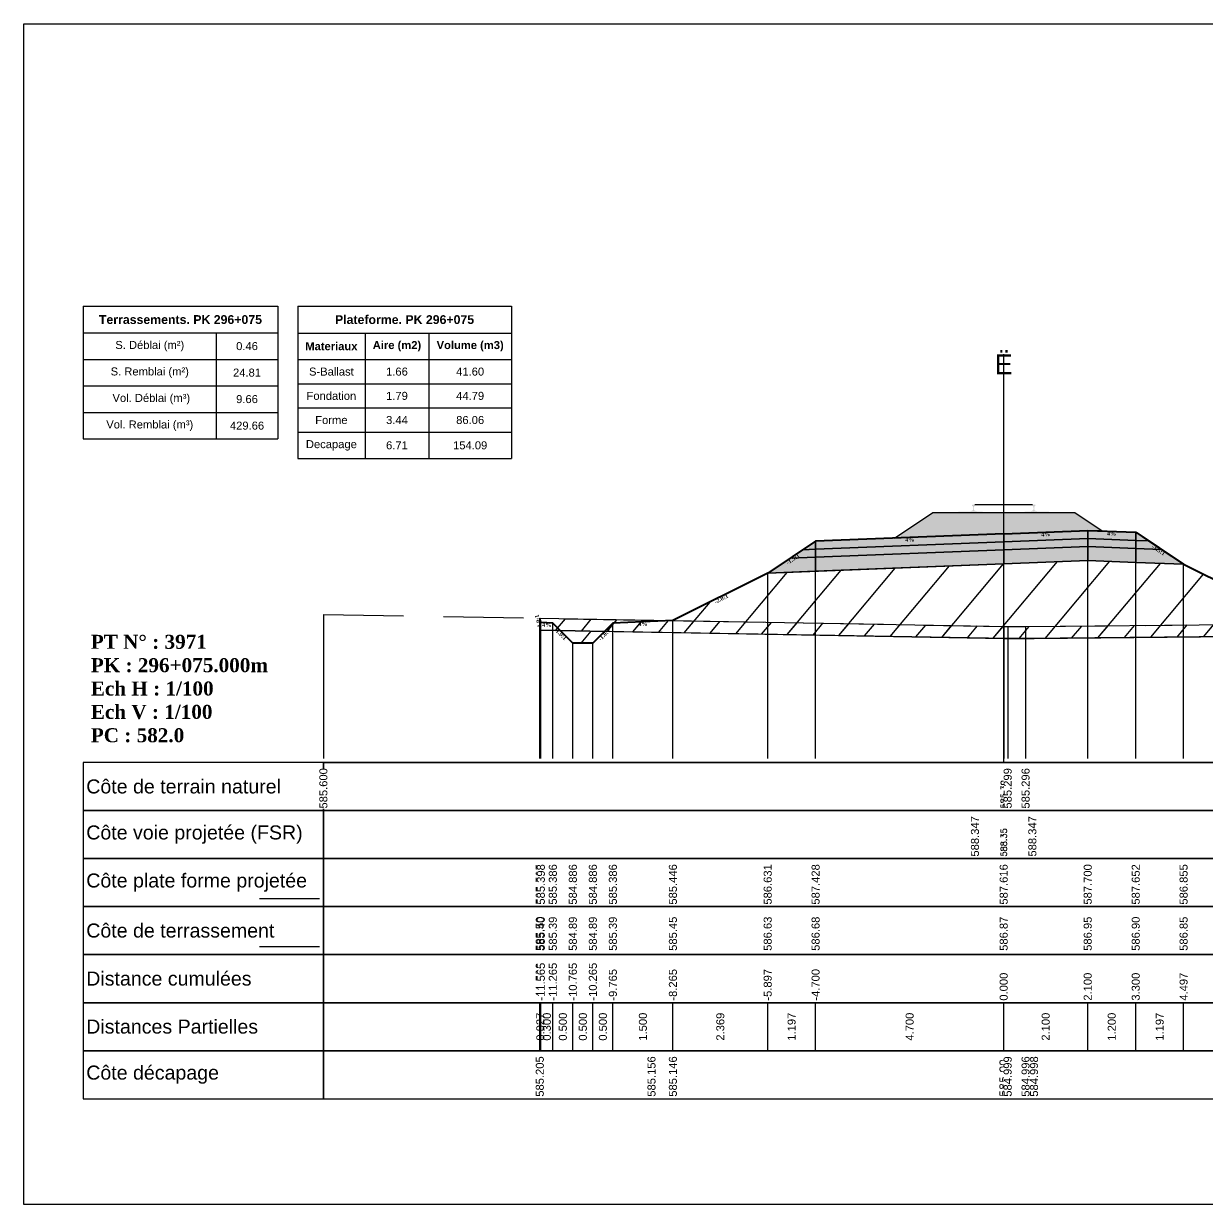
# Model space of a CAD drawing. Header units: millimetres. Extents: x 2762 to 3076, y 916 to 3305.
# Drawn here: x 2950.21 to 2979.79, y 1765.65 to 1795.15 of the extents above; entities that cross this region are included whole.
import ezdxf

# ---------------------------------------------------------------- set-up
doc = ezdxf.new("R2010")
doc.units = ezdxf.units.MM
doc.header["$LTSCALE"] = 2
doc.linetypes.add('CACHE', pattern=[9.525, 6.35, -3.175])
doc.linetypes.add('DASHED', pattern=[0.75, 0.5, -0.25])
for name, color, linetype in [('C-ANNO-TABL', 1, 'Continuous'), ('C-ANNO-TABL-TEXT', 150, 'Continuous'), ('C-ANNO-TABL-TITL', 150, 'Continuous'), ('C-ANNO-TABL-TTBL', 5, 'Continuous'), ('C-ROAD-CORR', 5, 'Continuous'), ('C-ROAD-SCTN', 7, 'Continuous')]:
    doc.layers.add(name, color=color, linetype=linetype)
doc.styles.add('ARIAL', font='arial.ttf')
doc.styles.add('C3D_Etiquette', font='romans.shx')
doc.styles.add('C3D_Profil_Travers', font='romans.shx')
doc.styles.get("Standard").update_dxf_attribs({"font": 'arial.ttf'})

msp = doc.modelspace()

# ---------------------------------------------------------------- hatches: boundary and pattern name
at = {"linetype": 'Continuous', "lineweight": -3}
msp.add_hatch(color=254, dxfattribs=at).paths.add_polyline_path([(2973.487, 1782.748), (2973.487, 1782.933), (2973.602, 1782.954), (2973.95, 1782.954), (2973.95, 1782.959), (2973.876, 1782.959), (2973.876, 1782.969), (2973.877, 1782.97), (2973.879, 1782.971), (2973.88, 1782.971), (2973.9, 1782.973), (2973.903, 1782.973), (2973.906, 1782.975), (2973.934, 1782.985), (2973.937, 1782.986), (2973.938, 1782.987), (2973.939, 1782.989), (2973.94, 1782.993), (2973.941, 1783), (2973.942, 1783.009), (2973.943, 1783.02), (2973.943, 1783.043), (2973.942, 1783.059), (2973.942, 1783.066), (2973.941, 1783.072), (2973.94, 1783.076), (2973.94, 1783.078), (2973.939, 1783.082), (2973.938, 1783.083), (2973.937, 1783.085), (2973.936, 1783.086), (2973.935, 1783.087), (2973.919, 1783.092), (2973.917, 1783.094), (2973.916, 1783.095), (2973.915, 1783.096), (2973.915, 1783.099), (2973.915, 1783.117), (2973.916, 1783.121), (2973.917, 1783.124), (2973.919, 1783.126), (2973.921, 1783.127), (2973.924, 1783.129), (2973.925, 1783.129), (2973.929, 1783.13), (2973.933, 1783.131), (2973.936, 1783.131), (2973.94, 1783.131), (2973.945, 1783.131), (2973.948, 1783.131), (2973.951, 1783.131), (2973.955, 1783.131), (2973.958, 1783.131), (2973.962, 1783.131), (2973.967, 1783.131), (2973.97, 1783.131), (2973.974, 1783.13), (2973.978, 1783.129), (2973.979, 1783.129), (2973.981, 1783.127), (2973.984, 1783.126), (2973.986, 1783.124), (2973.987, 1783.121), (2973.987, 1783.117), (2973.987, 1783.099), (2973.987, 1783.096), (2973.987, 1783.095), (2973.986, 1783.094), (2973.984, 1783.092), (2973.968, 1783.087), (2973.967, 1783.086), (2973.965, 1783.085), (2973.964, 1783.083), (2973.964, 1783.082), (2973.963, 1783.078), (2973.962, 1783.076), (2973.962, 1783.072), (2973.961, 1783.066), (2973.96, 1783.059), (2973.96, 1783.043), (2973.96, 1783.02), (2973.961, 1783.009), (2973.962, 1783), (2973.963, 1782.993), (2973.964, 1782.989), (2973.965, 1782.987), (2973.966, 1782.986), (2973.968, 1782.985), (2973.997, 1782.975), (2974, 1782.973), (2974.003, 1782.973), (2974.023, 1782.971), (2974.024, 1782.971), (2974.025, 1782.97), (2974.026, 1782.969), (2974.026, 1782.959), (2973.952, 1782.959), (2973.952, 1782.954), (2974.156, 1782.954), (2974.288, 1782.923), (2975.122, 1782.923), (2975.253, 1782.954), (2975.457, 1782.954), (2975.457, 1782.959), (2975.383, 1782.959), (2975.383, 1782.969), (2975.384, 1782.97), (2975.386, 1782.971), (2975.387, 1782.971), (2975.407, 1782.973), (2975.41, 1782.973), (2975.413, 1782.975), (2975.441, 1782.985), (2975.444, 1782.986), (2975.445, 1782.987), (2975.446, 1782.989), (2975.447, 1782.993), (2975.448, 1783), (2975.449, 1783.009), (2975.45, 1783.02), (2975.45, 1783.043), (2975.449, 1783.059), (2975.449, 1783.066), (2975.448, 1783.072), (2975.447, 1783.076), (2975.447, 1783.078), (2975.446, 1783.082), (2975.445, 1783.083), (2975.444, 1783.085), (2975.443, 1783.086), (2975.442, 1783.087), (2975.426, 1783.092), (2975.424, 1783.094), (2975.423, 1783.095), (2975.422, 1783.096), (2975.422, 1783.099), (2975.422, 1783.117), (2975.423, 1783.121), (2975.424, 1783.124), (2975.426, 1783.126), (2975.428, 1783.127), (2975.431, 1783.129), (2975.432, 1783.129), (2975.436, 1783.13), (2975.44, 1783.131), (2975.443, 1783.131), (2975.447, 1783.131), (2975.452, 1783.131), (2975.455, 1783.131), (2975.458, 1783.131), (2975.462, 1783.131), (2975.465, 1783.131), (2975.469, 1783.131), (2975.474, 1783.131), (2975.477, 1783.131), (2975.481, 1783.13), (2975.485, 1783.129), (2975.486, 1783.129), (2975.488, 1783.127), (2975.491, 1783.126), (2975.493, 1783.124), (2975.494, 1783.121), (2975.494, 1783.117), (2975.494, 1783.099), (2975.494, 1783.096), (2975.494, 1783.095), (2975.493, 1783.094), (2975.491, 1783.092), (2975.475, 1783.087), (2975.474, 1783.086), (2975.472, 1783.085), (2975.471, 1783.083), (2975.471, 1783.082), (2975.47, 1783.078), (2975.469, 1783.076), (2975.469, 1783.072), (2975.468, 1783.066), (2975.467, 1783.059), (2975.467, 1783.043), (2975.467, 1783.02), (2975.468, 1783.009), (2975.469, 1783), (2975.47, 1782.993), (2975.471, 1782.989), (2975.472, 1782.987), (2975.473, 1782.986), (2975.475, 1782.985), (2975.504, 1782.975), (2975.507, 1782.973), (2975.51, 1782.973), (2975.53, 1782.971), (2975.531, 1782.971), (2975.532, 1782.97), (2975.533, 1782.969), (2975.533, 1782.959), (2975.459, 1782.959), (2975.459, 1782.954), (2975.807, 1782.954), (2975.922, 1782.933), (2975.922, 1782.748)])
h = msp.add_hatch(dxfattribs=at)
h.set_pattern_fill('GRAVEL', color=252, scale=0.009, style=0)
h.set_pattern_definition([(228.0128, (2972.136781, 1782.519564), (-1.8288, -2.0574), [0.030755, -3.0447435]), (184.96974, (2972.116207, 1782.496704), (2.743199999, 0.228600013), [0.0527764, -5.2248644]), (132.51045, (2972.063629, 1782.492132), (2.286, -2.5146), [0.0372133, -3.684125]), (267.2737, (2971.974475, 1782.434982), (0.2286, 4.572), [0.0480604, -4.7579794]), (292.83365, (2971.972189, 1782.386976), (-1.143, 2.7432), [0.047127, -4.6655827]), (357.2737, (2971.990477, 1782.343542), (-4.572, 0.2286), [0.0480604, -4.7579794]), (37.69424, (2972.038483, 1782.341256), (-2.9718, -2.286), [0.0635574, -6.2921804]), (72.25533, (2972.088775, 1782.380118), (1.6002, 5.0292), [0.0600048, -5.940473]), (121.42957, (2972.107063, 1782.437268), (-1.8288, 2.9718), [0.048223, -4.774099]), (175.23636, (2972.081917, 1782.478416), (2.5146, -0.2286), [0.055054, -2.697654]), (222.39744, (2972.027053, 1782.482988), (-2.7432, -2.5146), [0.071197, -7.0485095]), (138.81407, (2972.20079, 1782.432696), (-1.6002, 1.3716), [0.0243004, -2.405751]), (171.46923, (2972.182501, 1782.448698), (2.9718, -0.4572), [0.0462314, -4.5769175]), (225, (2972.13678, 1782.45556), (-3e-17, -0.2286), [0.032329, -0.29096]), (203.1986, (2972.12078, 1782.482988), (1.143, 0.4572), [0.01741, -1.723556]), (291.8014, (2972.104777, 1782.47613), (-0.2286, 0.6858), [0.024621, -1.206428]), (30.9638, (2972.11392, 1782.45327), (0.6858, 0.4572), [0.039989, -1.292967]), (161.565, (2972.14821, 1782.473844), (0.4572, -0.2286), [0.028916, -0.693981]), (16.38954, (2971.972189, 1782.47613), (2.286, 0.6858), [0.040508, -4.0102944]), (70.34618, (2972.011051, 1782.48756), (-0.9144, -2.5146), [0.033984, -3.3643994]), (293.1986, (2972.14821, 1782.519564), (-0.4572, 1.143), [0.034819, -1.7061465]), (343.61046, (2972.161927, 1782.48756), (-2.286, 0.6858), [0.040508, -4.0102944]), (339.44395, (2971.97219, 1782.334398), (-1.143, 0.4572), [0.039063, -1.914096]), (294.77514, (2972.008765, 1782.320682), (-1.143, 2.5146), [0.0327305, -3.2403234]), (66.8014, (2972.150497, 1782.290964), (0.4572, 1.143), [0.034819, -1.7061465]), (17.35402, (2972.164213, 1782.322968), (-2.9718, -0.9144), [0.0383204, -3.793714]), (69.44395, (2972.038483, 1782.290964), (-0.4572, -1.143), [0.0195316, -1.933628]), (101.3099, (2972.13678, 1782.290964), (-0.2286, 0.9144), [0.011656, -1.1539795]), (165.9638, (2972.134495, 1782.302394), (0.6858, -0.2286), [0.047127, -0.895415]), (186.009, (2972.088775, 1782.313824), (2.286, 0.2286), [0.043674, -4.323723]), (303.69, (2972.11392, 1782.432696), (-0.2286, 0.4572), [0.032969, -0.79126]), (353.15723, (2972.132209, 1782.405264), (3.8862, -0.4572), [0.05756, -5.698441]), (60.9454, (2972.18936, 1782.398406), (-0.9144, -1.6002), [0.023536, -2.330045]), (90, (2972.2008, 1782.41898), (-0.2286, 0.2286), [0.013716, -0.214884]), (120.25644, (2972.084203, 1782.320682), (0.9144, -1.6002), [0.031758, -3.1440547]), (48.0128, (2972.068201, 1782.348114), (1.8288, 2.0574), [0.06151, -3.0139886]), (0, (2972.10935, 1782.39383), (0.2286, 0.2286), [0.059436, -0.169164]), (325.30485, (2972.168785, 1782.393834), (2.286, -1.6002), [0.036145, -3.5783385]), (254.0546, (2972.198503, 1782.37326), (-0.2286, -0.9144), [0.033285, -1.6309485]), (207.64598, (2972.189359, 1782.341256), (-4.3434, -2.286), [0.054193, -5.365122]), (175.42608, (2972.141353, 1782.31611), (-2.9718, 0.2286), [0.0573327, -5.675926])])
h.paths.add_polyline_path([(2971.972, 1782.291), (2972.93, 1782.929), (2976.48, 1782.929), (2977.169, 1782.47), (2976.805, 1782.484)])
h = msp.add_hatch(color=11, dxfattribs=at)
h.paths.add_polyline_path([(2978.005, 1782.236), (2978.005, 1782.436), (2978.324, 1782.223)])
h.paths.add_polyline_path([(2976.805, 1782.284), (2976.805, 1782.484), (2978.005, 1782.436), (2978.005, 1782.236)])
h.paths.add_polyline_path([(2974.705, 1782.2), (2974.705, 1782.4), (2976.805, 1782.484), (2976.805, 1782.284)])
h.paths.add_polyline_path([(2970.005, 1782.012), (2970.005, 1782.212), (2974.705, 1782.4), (2974.705, 1782.2)])
h.paths.add_polyline_path([(2969.685, 1781.999), (2970.005, 1782.212), (2970.005, 1782.012)])
h = msp.add_hatch(color=83, dxfattribs=at)
h.paths.add_polyline_path([(2978.005, 1781.686), (2978.005, 1782.036), (2978.643, 1782.011), (2979.201, 1781.638)])
h.paths.add_polyline_path([(2976.805, 1781.734), (2976.805, 1782.084), (2978.005, 1782.036), (2978.005, 1781.686)])
h.paths.add_polyline_path([(2974.705, 1781.65), (2974.705, 1782), (2976.805, 1782.084), (2976.805, 1781.734)])
h.paths.add_polyline_path([(2970.005, 1781.462), (2970.005, 1781.812), (2974.705, 1782), (2974.705, 1781.65)])
h.paths.add_polyline_path([(2968.808, 1781.414), (2969.366, 1781.787), (2970.005, 1781.812), (2970.005, 1781.462)])
h = msp.add_hatch(color=30, dxfattribs=at)
h.paths.add_polyline_path([(2978.005, 1782.036), (2978.005, 1782.236), (2978.324, 1782.223), (2978.643, 1782.011)])
h.paths.add_polyline_path([(2976.805, 1782.084), (2976.805, 1782.284), (2978.005, 1782.236), (2978.005, 1782.036)])
h.paths.add_polyline_path([(2974.705, 1782), (2974.705, 1782.2), (2976.805, 1782.284), (2976.805, 1782.084)])
h.paths.add_polyline_path([(2970.005, 1781.812), (2970.005, 1782.012), (2974.705, 1782.2), (2974.705, 1782)])
h.paths.add_polyline_path([(2969.366, 1781.787), (2969.685, 1781.999), (2970.005, 1782.012), (2970.005, 1781.812)])
h = msp.add_hatch(dxfattribs=at)
h.set_pattern_fill('_U', color=3, angle=50, style=0, pattern_type=0)
h.set_pattern_definition([(50, (2984.9625, 1779.8816), (-0.766044, 0.642788), [])])
h.paths.add_polyline_path([(2984.962, 1779.882), (2985.173, 1780.092), (2985.473, 1780.104), (2985.494, 1780.187), (2985.494, 1779.887)])
h.paths.add_polyline_path([(2964.729, 1779.96), (2964.939, 1780.17), (2966.439, 1780.23), (2968.808, 1781.414), (2976.805, 1781.734), (2979.201, 1781.638), (2982.173, 1780.152), (2983.673, 1780.092), (2983.895, 1779.87), (2975.252, 1779.78), (2974.805, 1779.783)])
h.paths.add_polyline_path([(2963.113, 1779.989), (2963.113, 1780.289), (2963.139, 1780.182), (2963.439, 1780.17), (2963.63, 1779.98)])
h = msp.add_hatch(dxfattribs=at)
h.set_pattern_fill('_U', color=150, scale=0.5, angle=50, style=0, pattern_type=0)
h.set_pattern_definition([(50, (2984.9625, 1779.88164), (-0.383022, 0.321394), [])])
h.paths.add_polyline_path([(2984.962, 1779.882), (2985.173, 1780.092), (2985.473, 1780.104), (2985.494, 1780.187), (2985.494, 1779.887)])
h.paths.add_polyline_path([(2982.173, 1780.152), (2985.494, 1780.187), (2985.473, 1780.104), (2985.173, 1780.092), (2984.962, 1779.882), (2983.895, 1779.87), (2983.673, 1780.092)])
h.paths.add_polyline_path([(2964.729, 1779.96), (2964.939, 1780.17), (2966.439, 1780.23), (2974.805, 1780.083), (2975.252, 1780.08), (2982.173, 1780.152), (2983.673, 1780.092), (2983.895, 1779.87), (2975.252, 1779.78), (2974.805, 1779.783)])
h.paths.add_polyline_path([(2963.113, 1780.289), (2966.439, 1780.23), (2964.939, 1780.17), (2964.729, 1779.96), (2963.63, 1779.98), (2963.439, 1780.17), (2963.139, 1780.182)])
h.paths.add_polyline_path([(2963.113, 1779.989), (2963.113, 1780.289), (2963.139, 1780.182), (2963.439, 1780.17), (2963.63, 1779.98)])
h = msp.add_hatch(dxfattribs=at)
h.set_pattern_fill('_U', color=1, angle=50, style=0, pattern_type=0)
h.set_pattern_definition([(50, (2983.8953, 1779.8705), (-0.766044, 0.64279), [])])
h.paths.add_polyline_path([(2983.895, 1779.87), (2984.962, 1779.882), (2984.673, 1779.592), (2984.173, 1779.592)])
h.paths.add_polyline_path([(2963.63, 1779.98), (2964.729, 1779.96), (2964.439, 1779.67), (2963.939, 1779.67)])

# ---------------------------------------------------------------- linework, layer by layer
at = {"color": 7, "linetype": 'Continuous', "lineweight": -3}
for p, q in [((2974.705, 1776.684), (2974.705, 1786.884)), ((2957.704, 1776.684), (2991.706, 1776.684)), ((2963.113, 1769.484), (2963.113, 1770.684)), ((2963.139, 1769.484), (2963.139, 1770.684)), ((2963.139, 1769.484), (2963.139, 1770.684)), ((2963.439, 1769.484), (2963.439, 1770.684)), ((2963.439, 1769.484), (2963.439, 1770.684)), ((2963.939, 1769.484), (2963.939, 1770.684)), ((2963.939, 1769.484), (2963.939, 1770.684)), ((2964.439, 1769.484), (2964.439, 1770.684)), ((2964.439, 1769.484), (2964.439, 1770.684)), ((2964.939, 1769.484), (2964.939, 1770.684)), ((2964.939, 1769.484), (2964.939, 1770.684)), ((2966.439, 1769.484), (2966.439, 1770.684)), ((2966.439, 1769.484), (2966.439, 1770.684)), ((2968.808, 1769.484), (2968.808, 1770.684)), ((2968.808, 1769.484), (2968.808, 1770.684)), ((2970.005, 1769.484), (2970.005, 1770.684)), ((2970.005, 1769.484), (2970.005, 1770.684)), ((2974.705, 1769.484), (2974.705, 1770.684)), ((2974.705, 1769.484), (2974.705, 1770.684)), ((2976.805, 1769.484), (2976.805, 1770.684)), ((2976.805, 1769.484), (2976.805, 1770.684)), ((2978.005, 1769.484), (2978.005, 1770.684)), ((2978.005, 1769.484), (2978.005, 1770.684)), ((2979.201, 1769.484), (2979.201, 1770.684)), ((2979.201, 1769.484), (2979.201, 1770.684))]:
    msp.add_line(p, q, dxfattribs=at)
at = {"color": 251, "linetype": 'Continuous', "lineweight": -3}
for p, q in [((2971.972, 1782.291), (2972.93, 1782.929)), ((2972.93, 1782.929), (2976.48, 1782.929)), ((2976.48, 1782.929), (2977.169, 1782.47)), ((2970.005, 1782.212), (2974.705, 1782.4)), ((2976.805, 1782.484), (2971.972, 1782.291)), ((2974.705, 1782.4), (2976.805, 1782.484)), ((2974.705, 1782.2), (2974.705, 1782.4)), ((2974.705, 1782.4), (2974.705, 1782.2)), ((2977.169, 1782.47), (2976.805, 1782.484)), ((2976.805, 1782.284), (2976.805, 1782.484)), ((2976.805, 1782.484), (2978.005, 1782.436)), ((2976.805, 1782.484), (2976.805, 1782.284)), ((2978.005, 1782.236), (2978.005, 1782.436)), ((2978.005, 1782.436), (2978.324, 1782.223)), ((2978.005, 1782.436), (2978.005, 1782.236)), ((2969.685, 1781.999), (2970.005, 1782.212)), ((2970.005, 1782.012), (2970.005, 1782.212)), ((2970.005, 1782.212), (2970.005, 1782.012)), ((2974.705, 1782.2), (2970.005, 1782.012)), ((2976.805, 1782.284), (2974.705, 1782.2)), ((2978.005, 1782.236), (2976.805, 1782.284)), ((2978.324, 1782.223), (2978.005, 1782.236)), ((2970.005, 1782.012), (2969.685, 1781.999))]:
    msp.add_line(p, q, dxfattribs=at)
at = {"color": 53, "linetype": 'Continuous', "lineweight": -3}
for p, q in [((2970.005, 1782.012), (2974.705, 1782.2)), ((2974.705, 1782.2), (2976.805, 1782.284)), ((2974.705, 1782), (2974.705, 1782.2)), ((2974.705, 1782.2), (2974.705, 1782)), ((2976.805, 1782.084), (2974.705, 1782)), ((2974.705, 1782), (2976.805, 1782.084)), ((2976.805, 1782.084), (2976.805, 1782.284)), ((2976.805, 1782.284), (2978.005, 1782.236)), ((2976.805, 1782.284), (2976.805, 1782.084)), ((2978.005, 1782.036), (2976.805, 1782.084)), ((2976.805, 1781.734), (2976.805, 1782.084)), ((2976.805, 1782.084), (2978.005, 1782.036)), ((2976.805, 1782.084), (2976.805, 1781.734)), ((2978.005, 1782.036), (2978.005, 1782.236)), ((2978.005, 1782.236), (2978.324, 1782.223)), ((2978.005, 1782.236), (2978.005, 1782.036)), ((2978.324, 1782.223), (2978.643, 1782.011)), ((2968.808, 1781.414), (2969.366, 1781.787)), ((2969.366, 1781.787), (2969.685, 1781.999)), ((2970.005, 1781.812), (2969.366, 1781.787)), ((2969.366, 1781.787), (2970.005, 1781.812)), ((2969.685, 1781.999), (2970.005, 1782.012)), ((2970.005, 1781.812), (2970.005, 1782.012)), ((2970.005, 1782.012), (2970.005, 1781.812)), ((2974.705, 1782), (2970.005, 1781.812)), ((2970.005, 1781.812), (2974.705, 1782)), ((2970.005, 1781.462), (2970.005, 1781.812)), ((2970.005, 1781.812), (2970.005, 1781.462)), ((2974.705, 1781.65), (2974.705, 1782)), ((2974.705, 1782), (2974.705, 1781.65)), ((2978.643, 1782.011), (2978.005, 1782.036)), ((2978.005, 1781.686), (2978.005, 1782.036)), ((2978.005, 1782.036), (2978.643, 1782.011)), ((2978.005, 1782.036), (2978.005, 1781.686)), ((2978.643, 1782.011), (2979.201, 1781.638)), ((2974.705, 1781.65), (2970.005, 1781.462)), ((2976.805, 1781.734), (2974.705, 1781.65)), ((2978.005, 1781.686), (2976.805, 1781.734)), ((2979.201, 1781.638), (2978.005, 1781.686)), ((2970.005, 1781.462), (2968.808, 1781.414))]:
    msp.add_line(p, q, dxfattribs=at)
at = {"color": 253, "linetype": 'Continuous', "lineweight": -3}
for p, q in [((2968.808, 1781.414), (2976.805, 1781.734)), ((2976.805, 1781.734), (2979.201, 1781.638)), ((2979.201, 1781.638), (2982.173, 1780.152)), ((2966.439, 1780.23), (2968.808, 1781.414)), ((2963.113, 1780.289), (2966.439, 1780.23)), ((2963.139, 1780.182), (2963.113, 1780.289)), ((2963.113, 1779.989), (2963.113, 1780.289)), ((2963.113, 1780.289), (2963.139, 1780.182)), ((2963.113, 1779.989), (2963.113, 1780.289)), ((2963.113, 1780.289), (2963.139, 1780.182)), ((2963.439, 1780.17), (2963.139, 1780.182)), ((2963.139, 1780.182), (2963.439, 1780.17)), ((2963.139, 1780.182), (2963.439, 1780.17)), ((2963.63, 1779.98), (2963.439, 1780.17)), ((2963.439, 1780.17), (2963.63, 1779.98)), ((2963.439, 1780.17), (2963.63, 1779.98)), ((2964.729, 1779.96), (2964.939, 1780.17)), ((2964.939, 1780.17), (2964.729, 1779.96)), ((2964.729, 1779.96), (2964.939, 1780.17)), ((2964.939, 1780.17), (2966.439, 1780.23)), ((2966.439, 1780.23), (2964.939, 1780.17)), ((2964.939, 1780.17), (2966.439, 1780.23)), ((2966.439, 1780.23), (2974.805, 1780.083)), ((2974.805, 1780.083), (2975.252, 1780.08)), ((2975.252, 1780.08), (2982.173, 1780.152)), ((2963.63, 1779.98), (2963.113, 1779.989)), ((2963.63, 1779.98), (2963.113, 1779.989)), ((2964.729, 1779.96), (2963.63, 1779.98)), ((2963.63, 1779.98), (2964.729, 1779.96)), ((2963.939, 1779.67), (2963.63, 1779.98)), ((2964.729, 1779.96), (2964.439, 1779.67)), ((2974.805, 1779.783), (2964.729, 1779.96)), ((2974.805, 1779.783), (2964.729, 1779.96)), ((2975.252, 1779.78), (2974.805, 1779.783)), ((2975.252, 1779.78), (2974.805, 1779.783)), ((2983.895, 1779.87), (2975.252, 1779.78)), ((2983.895, 1779.87), (2975.252, 1779.78)), ((2964.439, 1779.67), (2963.939, 1779.67))]:
    msp.add_line(p, q, dxfattribs=at)
at = {"color": 8, "linetype": 'CACHE', "lineweight": -3}
for p, q in [((2974.705, 1776.784), (2974.705, 1781.65)), ((2974.705, 1776.784), (2974.705, 1781.65)), ((2976.805, 1776.784), (2976.805, 1781.734)), ((2978.005, 1776.784), (2978.005, 1781.686)), ((2979.201, 1776.784), (2979.201, 1781.638)), ((2968.808, 1776.784), (2968.808, 1781.414)), ((2970.005, 1776.784), (2970.005, 1781.462)), ((2963.113, 1776.784), (2963.113, 1780.289)), ((2963.139, 1776.784), (2963.139, 1780.182)), ((2963.439, 1776.784), (2963.439, 1780.17)), ((2964.939, 1776.784), (2964.939, 1780.17)), ((2966.439, 1776.784), (2966.439, 1780.23)), ((2963.939, 1776.784), (2963.939, 1779.67)), ((2964.439, 1776.784), (2964.439, 1779.67))]:
    msp.add_line(p, q, dxfattribs=at)
at = {"color": 105, "linetype": 'DASHED', "lineweight": -3, "ltscale": 2}
for p, q in [((2957.705, 1780.384), (2974.705, 1780.085)), ((2974.705, 1780.085), (2974.805, 1780.083)), ((2974.805, 1780.083), (2975.252, 1780.08)), ((2975.252, 1780.08), (2991.049, 1780.245))]:
    msp.add_line(p, q, dxfattribs=at)
at = {"color": 98, "linetype": 'CACHE', "lineweight": -3}
for p, q in [((2957.705, 1780.384), (2957.705, 1776.784)), ((2974.705, 1780.085), (2974.705, 1776.784)), ((2974.805, 1780.083), (2974.805, 1776.784)), ((2975.252, 1780.08), (2975.252, 1776.784))]:
    msp.add_line(p, q, dxfattribs=at)
at = {"color": 6, "linetype": 'Continuous', "lineweight": -3}
for p, q in [((2963.113, 1779.989), (2965.905, 1779.939)), ((2965.905, 1779.939), (2966.439, 1779.93)), ((2966.439, 1779.93), (2974.705, 1779.785)), ((2974.705, 1779.785), (2974.805, 1779.783)), ((2974.805, 1779.783), (2975.252, 1779.78)), ((2975.252, 1779.78), (2975.463, 1779.782)), ((2975.463, 1779.782), (2982.173, 1779.852))]:
    msp.add_line(p, q, dxfattribs=at)
at = {"color": 154, "linetype": 'Continuous', "lineweight": -3}
msp.add_line((2956.104, 1773.284), (2957.604, 1773.284), dxfattribs=at)
at = {"color": 1, "linetype": 'Continuous', "lineweight": -3}
msp.add_line((2956.104, 1772.084), (2957.604, 1772.084), dxfattribs=at)
at = {"color": 7, "linetype": 'Continuous', "lineweight": -3}
for points in [[(2957.704, 1775.484), (2957.704, 1776.684), (2951.704, 1776.684), (2951.704, 1775.484)], [(2957.704, 1775.484), (2991.706, 1775.484), (2991.706, 1776.684), (2957.704, 1776.684)], [(2957.704, 1774.284), (2957.704, 1775.484), (2951.704, 1775.484), (2951.704, 1774.284)], [(2957.704, 1774.284), (2991.706, 1774.284), (2991.706, 1775.484), (2957.704, 1775.484)], [(2957.704, 1773.084), (2957.704, 1774.284), (2951.704, 1774.284), (2951.704, 1773.084)], [(2957.704, 1773.084), (2991.706, 1773.084), (2991.706, 1774.284), (2957.704, 1774.284)], [(2957.704, 1771.884), (2957.704, 1773.084), (2951.704, 1773.084), (2951.704, 1771.884)], [(2957.704, 1771.884), (2991.706, 1771.884), (2991.706, 1773.084), (2957.704, 1773.084)], [(2957.704, 1770.684), (2957.704, 1771.884), (2951.704, 1771.884), (2951.704, 1770.684)], [(2957.704, 1770.684), (2991.706, 1770.684), (2991.706, 1771.884), (2957.704, 1771.884)], [(2957.704, 1769.484), (2957.704, 1770.684), (2951.704, 1770.684), (2951.704, 1769.484)], [(2957.704, 1769.484), (2991.706, 1769.484), (2991.706, 1770.684), (2957.704, 1770.684)], [(2957.704, 1768.284), (2957.704, 1769.484), (2951.704, 1769.484), (2951.704, 1768.284)], [(2957.704, 1768.284), (2991.706, 1768.284), (2991.706, 1769.484), (2957.704, 1769.484)]]:
    msp.add_3dface(points, dxfattribs=at)
at = {"layer": 'C-ANNO-TABL', "color": 7, "linetype": 'Continuous', "lineweight": -3}
for p, q in [((2951.704, 1787.419), (2955.029, 1787.419)), ((2955.029, 1787.419), (2956.563, 1787.419)), ((2955.029, 1787.419), (2955.029, 1786.757)), ((2957.063, 1787.416), (2958.745, 1787.416)), ((2958.745, 1787.416), (2960.341, 1787.416)), ((2958.745, 1787.416), (2958.745, 1786.754)), ((2960.341, 1787.416), (2962.403, 1787.416)), ((2960.341, 1787.416), (2960.341, 1786.754)), ((2951.704, 1786.757), (2955.029, 1786.757)), ((2955.029, 1786.757), (2956.563, 1786.757)), ((2955.029, 1786.757), (2955.029, 1786.095)), ((2957.063, 1786.754), (2958.745, 1786.754)), ((2958.745, 1786.754), (2960.341, 1786.754)), ((2958.745, 1786.754), (2958.745, 1786.147)), ((2960.341, 1786.754), (2962.403, 1786.754)), ((2960.341, 1786.754), (2960.341, 1786.147)), ((2951.704, 1786.095), (2955.029, 1786.095)), ((2955.029, 1786.095), (2956.563, 1786.095)), ((2955.029, 1786.095), (2955.029, 1785.432)), ((2957.063, 1786.147), (2958.745, 1786.147)), ((2958.745, 1786.147), (2960.341, 1786.147)), ((2958.745, 1786.147), (2958.745, 1785.543)), ((2960.341, 1786.147), (2962.403, 1786.147)), ((2960.341, 1786.147), (2960.341, 1785.543)), ((2951.704, 1785.432), (2955.029, 1785.432)), ((2955.029, 1785.432), (2956.563, 1785.432)), ((2955.029, 1785.432), (2955.029, 1784.77)), ((2957.063, 1785.543), (2958.745, 1785.543)), ((2958.745, 1785.543), (2960.341, 1785.543)), ((2958.745, 1785.543), (2958.745, 1784.939)), ((2960.341, 1785.543), (2962.403, 1785.543)), ((2960.341, 1785.543), (2960.341, 1784.939)), ((2957.063, 1784.939), (2958.745, 1784.939)), ((2958.745, 1784.939), (2960.341, 1784.939)), ((2958.745, 1784.939), (2958.745, 1784.28)), ((2960.341, 1784.939), (2962.403, 1784.939)), ((2960.341, 1784.939), (2960.341, 1784.28))]:
    msp.add_line(p, q, dxfattribs=at)
at = {"layer": 'C-ANNO-TABL-TTBL', "color": 7, "linetype": 'Continuous', "lineweight": -3}
for p, q in [((2951.704, 1788.084), (2956.563, 1788.084)), ((2951.704, 1788.084), (2951.704, 1787.419)), ((2956.563, 1788.084), (2956.563, 1787.419)), ((2957.063, 1788.084), (2962.403, 1788.084)), ((2957.063, 1788.084), (2957.063, 1787.416)), ((2962.403, 1788.084), (2962.403, 1787.416)), ((2951.704, 1787.419), (2951.704, 1786.757)), ((2956.563, 1787.419), (2956.563, 1786.757)), ((2957.063, 1787.416), (2957.063, 1786.754)), ((2962.403, 1787.416), (2962.403, 1786.754)), ((2951.704, 1786.757), (2951.704, 1786.095)), ((2956.563, 1786.757), (2956.563, 1786.095)), ((2957.063, 1786.754), (2957.063, 1786.147)), ((2962.403, 1786.754), (2962.403, 1786.147)), ((2951.704, 1786.095), (2951.704, 1785.432)), ((2956.563, 1786.095), (2956.563, 1785.432)), ((2957.063, 1786.147), (2957.063, 1785.543)), ((2962.403, 1786.147), (2962.403, 1785.543)), ((2951.704, 1785.432), (2951.704, 1784.77)), ((2956.563, 1785.432), (2956.563, 1784.77)), ((2957.063, 1785.543), (2957.063, 1784.939)), ((2962.403, 1785.543), (2962.403, 1784.939)), ((2951.704, 1784.77), (2955.029, 1784.77)), ((2955.029, 1784.77), (2956.563, 1784.77)), ((2957.063, 1784.939), (2957.063, 1784.28)), ((2962.403, 1784.939), (2962.403, 1784.28)), ((2957.063, 1784.28), (2958.745, 1784.28)), ((2958.745, 1784.28), (2960.341, 1784.28)), ((2960.341, 1784.28), (2962.403, 1784.28))]:
    msp.add_line(p, q, dxfattribs=at)
at = {"layer": 'C-ROAD-CORR', "color": 1, "linetype": 'Continuous', "lineweight": 40}
for p, q in [((2974.705, 1782.4), (2970.005, 1782.212)), ((2974.705, 1782.4), (2976.805, 1782.484)), ((2976.805, 1782.484), (2978.005, 1782.436)), ((2978.005, 1782.436), (2979.201, 1781.638)), ((2970.005, 1782.212), (2968.808, 1781.414)), ((2979.201, 1781.638), (2982.173, 1780.152)), ((2968.808, 1781.414), (2966.439, 1780.23)), ((2963.139, 1780.182), (2963.113, 1780.289)), ((2963.439, 1780.17), (2963.139, 1780.182)), ((2963.939, 1779.67), (2963.439, 1780.17)), ((2964.939, 1780.17), (2964.439, 1779.67)), ((2966.439, 1780.23), (2964.939, 1780.17)), ((2964.439, 1779.67), (2963.939, 1779.67))]:
    msp.add_line(p, q, dxfattribs=at)
at = {"layer": 'C-ROAD-CORR', "color": 102, "linetype": 'Continuous', "lineweight": -3, "ltscale": 0.5}
for p, q in [((2974.705, 1781.65), (2970.005, 1781.462)), ((2974.705, 1781.65), (2976.805, 1781.734)), ((2976.805, 1781.734), (2978.005, 1781.686)), ((2978.005, 1781.686), (2979.201, 1781.638)), ((2970.005, 1781.462), (2968.808, 1781.414))]:
    msp.add_line(p, q, dxfattribs=at)
at = {"layer": 'C-ROAD-CORR', "color": 1, "linetype": 'Continuous', "lineweight": -3}
for p, q in [((2963.939, 1779.67), (2963.439, 1780.17)), ((2964.939, 1780.17), (2964.439, 1779.67))]:
    msp.add_line(p, q, dxfattribs=at)
at = {"layer": 'C-ROAD-SCTN', "color": 154, "linetype": 'Continuous', "lineweight": -3}
for p, q in [((2973.987, 1783.131), (2974.705, 1783.131)), ((2974.705, 1783.131), (2975.422, 1783.131)), ((2970.005, 1782.212), (2974.705, 1782.4)), ((2974.705, 1782.4), (2976.805, 1782.484)), ((2976.805, 1782.484), (2978.005, 1782.436)), ((2978.005, 1782.436), (2979.201, 1781.638)), ((2968.808, 1781.414), (2970.005, 1782.212)), ((2979.201, 1781.638), (2982.173, 1780.152)), ((2966.439, 1780.23), (2968.808, 1781.414)), ((2963.113, 1780.289), (2963.139, 1780.182)), ((2963.139, 1780.182), (2963.439, 1780.17)), ((2963.439, 1780.17), (2963.939, 1779.67)), ((2964.439, 1779.67), (2964.939, 1780.17)), ((2964.939, 1780.17), (2966.439, 1780.23)), ((2963.939, 1779.67), (2964.439, 1779.67))]:
    msp.add_line(p, q, dxfattribs=at)
at = {"layer": 'C-ROAD-SCTN', "color": 140, "linetype": 'Continuous', "lineweight": -3}
for p, q in [((2971.972, 1782.291), (2972.93, 1782.929)), ((2972.93, 1782.929), (2972.973, 1782.929)), ((2972.973, 1782.929), (2974.705, 1782.929)), ((2974.705, 1782.929), (2976.436, 1782.929)), ((2976.436, 1782.929), (2976.48, 1782.929)), ((2976.48, 1782.929), (2977.169, 1782.47))]:
    msp.add_line(p, q, dxfattribs=at)
at = {"layer": 'C-ROAD-SCTN', "color": 1, "linetype": 'Continuous', "lineweight": -3}
for p, q in [((2970.005, 1781.462), (2974.705, 1781.65)), ((2974.705, 1781.65), (2976.805, 1781.734)), ((2976.805, 1781.734), (2978.005, 1781.686)), ((2978.005, 1781.686), (2979.201, 1781.638)), ((2979.201, 1781.638), (2982.173, 1780.152)), ((2966.439, 1780.23), (2968.808, 1781.414)), ((2968.808, 1781.414), (2970.005, 1781.462)), ((2963.113, 1780.289), (2963.139, 1780.182)), ((2963.139, 1780.182), (2963.439, 1780.17)), ((2963.439, 1780.17), (2963.939, 1779.67)), ((2964.439, 1779.67), (2964.939, 1780.17)), ((2964.939, 1780.17), (2966.439, 1780.23)), ((2963.939, 1779.67), (2964.439, 1779.67))]:
    msp.add_line(p, q, dxfattribs=at)

# ---------------------------------------------------------------- texts
at = {"color": 7, "linetype": 'Continuous', "lineweight": -3}
for s, insert, char_height, attachment_point, style in [('{\\fWingdings|b0|i0|c2|p0;Ë}', (2974.705, 1786.384), 0.5, 8, 'C3D_Profil_Travers'), ('{\\fTimes New Roman|b1|i0|c0|p18;PT N° : 3971\\PPK : 296+075.000m\\PEch H : 1/100\\PEch V : 1/100\\PPC : 582.0}', (2951.893, 1777.184), 0.35, 7, 'C3D_Profil_Travers'), ('{\\fArial|b0|i0|c0|p34;Côte de terrain naturel}', (2951.779, 1776.084), 0.35, 4, 'C3D_Etiquette'), ('{\\fArial|b0|i0|c0|p34;Côte plate forme projetée}', (2951.779, 1773.684), 0.35, 4, 'C3D_Etiquette'), ('{\\fArial|b0|i0|c0|p34;Côte de terrassement}', (2951.779, 1772.484), 0.35, 4, 'C3D_Etiquette'), ('{\\fArial|b0|i0|c0|p34;Distance cumulées}', (2951.779, 1771.284), 0.35, 4, 'C3D_Etiquette'), ('{\\fArial|b0|i0|c0|p34;Distances Partielles}', (2951.779, 1770.084), 0.35, 4, 'C3D_Etiquette'), ('{\\fArial|b0|i0|c0|p34;Côte décapage}', (2951.779, 1768.884), 0.35, 4, 'C3D_Etiquette')]:
    msp.add_mtext(s, dxfattribs=dict(at, insert=insert, char_height=char_height, attachment_point=attachment_point, style=style))
at = {"color": 7, "linetype": 'Continuous', "lineweight": -3, "char_height": 0.1, "style": 'C3D_Etiquette'}
for s, insert, width, attachment_point, rotation in [('{\\fTimes New Roman|b1|i0|c0|p18;4%}', (2975.755, 1782.438), 0.37094, 2, 2.2906), ('{\\fTimes New Roman|b1|i0|c0|p18;4%}', (2977.404, 1782.456), 0.42071, 2, 357.7094), ('{\\fTimes New Roman|b1|i0|c0|p18;4%}', (2972.355, 1782.302), 0.42071, 2, 2.2906), ('{\\fTimes New Roman|b1|i0|c0|p18;-1.5:1}', (2978.601, 1782.034), 0.34598, 2, 326.3099), ('{\\fTimes New Roman|b1|i0|c0|p18;-1.5:1}', (2969.408, 1781.81), 0.34598, 2, 33.6901), ('{\\fTimes New Roman|b1|i0|c0|p18;-2.0:1}', (2967.625, 1780.819), 0.34598, 2, 26.5651), ('{\\fTimes New Roman|b1|i0|c0|p18;1.0:1}', (2963.122, 1780.234), 0.29446, 8, 104.0362), ('{\\fTimes New Roman|b1|i0|c0|p18;4%}', (2963.289, 1780.172), 0.37094, 2, 357.7094), ('{\\fTimes New Roman|b1|i0|c0|p18;1.0:1}', (2963.686, 1779.917), 0.29001, 2, 315), ('{\\fTimes New Roman|b1|i0|c0|p18;-1.0:1}', (2964.692, 1779.917), 0.34598, 2, 45), ('{\\fTimes New Roman|b1|i0|c0|p18;4%}', (2965.689, 1780.196), 0.42071, 2, 2.2906)]:
    msp.add_mtext(s, dxfattribs=dict(at, insert=insert, width=width, attachment_point=attachment_point, rotation=rotation))
at = {"color": 7, "linetype": 'Continuous', "lineweight": -3, "rotation": 90, "style": 'C3D_Profil_Travers'}
for s, insert, char_height, attachment_point in [('585.30', (2974.705, 1775.534), 0.15, 4), ('588.35', (2974.705, 1774.334), 0.15, 4), ('{\\fArial|b0|i0|c0|p34;585.50}', (2963.113, 1771.979), 0.2, 4), ('{\\fArial|b0|i0|c0|p34;585.40}', (2963.139, 1771.979), 0.2, 4), ('{\\fArial|b0|i0|c0|p34;585.39}', (2963.439, 1771.979), 0.2, 4), ('{\\fArial|b0|i0|c0|p34;584.89}', (2963.939, 1771.979), 0.2, 4), ('{\\fArial|b0|i0|c0|p34;584.89}', (2964.439, 1771.979), 0.2, 4), ('{\\fArial|b0|i0|c0|p34;585.39}', (2964.939, 1771.979), 0.2, 4), ('{\\fArial|b0|i0|c0|p34;585.45}', (2966.439, 1771.979), 0.2, 4), ('{\\fArial|b0|i0|c0|p34;586.63}', (2968.808, 1771.979), 0.2, 4), ('{\\fArial|b0|i0|c0|p34;586.68}', (2970.005, 1771.979), 0.2, 4), ('{\\fArial|b0|i0|c0|p34;586.87}', (2974.705, 1771.979), 0.2, 4), ('{\\fArial|b0|i0|c0|p34;586.95}', (2976.805, 1771.979), 0.2, 4), ('{\\fArial|b0|i0|c0|p34;586.90}', (2978.005, 1771.979), 0.2, 4), ('{\\fArial|b0|i0|c0|p34;586.85}', (2979.201, 1771.979), 0.2, 4), ('{\\fArial|b0|i0|c0|p34;0.027}', (2963.126, 1770.084), 0.2, 5), ('{\\fArial|b0|i0|c0|p34;0.300}', (2963.289, 1770.084), 0.2, 5), ('{\\fArial|b0|i0|c0|p34;0.500}', (2963.689, 1770.084), 0.2, 5), ('{\\fArial|b0|i0|c0|p34;0.500}', (2964.189, 1770.084), 0.2, 5), ('{\\fArial|b0|i0|c0|p34;0.500}', (2964.689, 1770.084), 0.2, 5), ('{\\fArial|b0|i0|c0|p34;1.500}', (2965.689, 1770.084), 0.2, 5), ('{\\fArial|b0|i0|c0|p34;2.369}', (2967.624, 1770.084), 0.2, 5), ('{\\fArial|b0|i0|c0|p34;1.197}', (2969.406, 1770.084), 0.2, 5), ('{\\fArial|b0|i0|c0|p34;4.700}', (2972.355, 1770.084), 0.2, 5), ('{\\fArial|b0|i0|c0|p34;2.100}', (2975.755, 1770.084), 0.2, 5), ('{\\fArial|b0|i0|c0|p34;1.200}', (2977.405, 1770.084), 0.2, 5), ('{\\fArial|b0|i0|c0|p34;1.197}', (2978.603, 1770.084), 0.2, 5), ('585.00', (2974.705, 1768.334), 0.2, 4)]:
    msp.add_mtext(s, dxfattribs=dict(at, insert=insert, char_height=char_height, attachment_point=attachment_point))
at = {"color": 7, "linetype": 'Continuous', "lineweight": -3, "insert": (2951.779, 1774.884), "char_height": 0.35, "attachment_point": 4}
msp.add_mtext('{\\fArial|b0|i0|c0|p34;Côte voie projetée (FSR)}', dxfattribs=at)
at = {"layer": 'C-ANNO-TABL-TEXT', "color": 7, "linetype": 'Continuous', "lineweight": -3, "char_height": 0.2, "attachment_point": 5, "style": 'ARIAL'}
for s, insert in [('{\\fArial|b0|i0|c0|p34;\\C7;0.46}', (2955.796, 1787.088)), ('{\\fArial|b0|i0|c0|p34;\\C7;24.81}', (2955.796, 1786.426)), ('{\\fArial|b0|i0|c0|p34;\\C7;S-Ballast}', (2957.904, 1786.451)), ('{\\fArial|b0|i0|c0|p34;\\C7;1.66}', (2959.543, 1786.451)), ('{\\C18;\\c0;41.60}', (2961.372, 1786.451)), ('{\\fArial|b0|i0|c0|p34;\\C7;Fondation}', (2957.904, 1785.845)), ('{\\fArial|b0|i0|c0|p34;\\C7;1.79}', (2959.543, 1785.845)), ('{\\C18;\\c0;44.79}', (2961.372, 1785.845)), ('{\\fArial|b0|i0|c0|p34;\\C7;9.66}', (2955.796, 1785.764)), ('{\\fArial|b0|i0|c0|p34;\\C7;Forme}', (2957.904, 1785.241)), ('{\\fArial|b0|i0|c0|p34;\\C7;3.44}', (2959.543, 1785.241)), ('{\\C18;\\c0;86.06}', (2961.372, 1785.241)), ('{\\fArial|b0|i0|c0|p34;\\C7;429.66}', (2955.796, 1785.101)), ('{\\fArial|b0|i0|c0|p34;\\C7;Decapage}', (2957.904, 1784.609)), ('{\\fArial|b0|i0|c0|p34;\\C7;6.71}', (2959.543, 1784.609)), ('{\\C18;\\c0;154.09}', (2961.372, 1784.609))]:
    msp.add_mtext(s, dxfattribs=dict(at, insert=insert))
at = {"layer": 'C-ANNO-TABL-TITL', "color": 7, "linetype": 'Continuous', "lineweight": -3, "attachment_point": 5, "style": 'ARIAL'}
for s, insert, char_height in [('{\\fArial|b1|i0|c0|p34;\\C7;Terrassements. PK 296+075}', (2954.133, 1787.751), 0.22), ('{\\fArial|b1|i0|c0|p34;\\C18;\\c0;Plateforme. PK 296+075}', (2959.733, 1787.75), 0.22), ('{\\fArial|b0|i0|c0|p34;\\C7;S. Déblai (m²) }', (2953.366, 1787.088), 0.2), ('{\\fArial|b1|i0|c0|p34;\\C7;Materiaux   }', (2957.904, 1787.085), 0.2), ('{\\fArial|b1|i0|c0|p34;\\C7;Aire (m2)}', (2959.543, 1787.085), 0.2), ('{\\fArial|b1|i0|c0|p34;\\C7;Volume (m3)}', (2961.372, 1787.085), 0.2), ('{\\fArial|b0|i0|c0|p34;\\C7;S. Remblai (m²) }', (2953.366, 1786.426), 0.2), ('{\\fArial|b0|i0|c0|p34;\\C7; Vol. Déblai (m³) }', (2953.366, 1785.764), 0.2), ('{\\fArial|b0|i0|c0|p34;\\C7;Vol. Remblai (m³)}', (2953.366, 1785.101), 0.2)]:
    msp.add_mtext(s, dxfattribs=dict(at, insert=insert, char_height=char_height))

# ---------------------------------------------------------------- next in the draw order: texts
at = {"color": 7, "linetype": 'Continuous', "lineweight": -3, "char_height": 0.2, "attachment_point": 4, "rotation": 90, "style": 'C3D_Profil_Travers', "bg_fill": 3, "box_fill_scale": 1.000375, "bg_fill_color": 256, "bg_fill_true_color": 13158600, "bg_fill_transparency": 0}
for s, insert, width in [('{\\fArial|b0|i0|c0|p34;585.600}', (2957.705, 1775.534), 0.99484), ('{\\fArial|b0|i0|c0|p34;585.299}', (2974.805, 1775.534), 0.99595), ('{\\fArial|b0|i0|c0|p34;585.296}', (2975.252, 1775.534), 0.99539), ('{\\fArial|b0|i0|c0|p34;588.347}', (2973.987, 1774.334), 0.99553), ('{\\fArial|b0|i0|c0|p34;588.347}', (2975.422, 1774.334), 0.99553), ('{\\fArial|b0|i0|c0|p34;585.505}', (2963.113, 1773.134), 0.99705), ('{\\fArial|b0|i0|c0|p34;584.886}', (2963.939, 1773.134), 0.99539), ('{\\fArial|b0|i0|c0|p34;584.886}', (2964.439, 1773.134), 0.99539), ('{\\fArial|b0|i0|c0|p34;585.386}', (2964.939, 1773.134), 0.99539), ('{\\fArial|b0|i0|c0|p34;585.446}', (2966.439, 1773.134), 0.99539), ('{\\fArial|b0|i0|c0|p34;586.631}', (2968.808, 1773.134), 0.95654), ('{\\fArial|b0|i0|c0|p34;587.428}', (2970.005, 1773.134), 0.99595), ('{\\fArial|b0|i0|c0|p34;587.616}', (2974.705, 1773.134), 0.99539), ('{\\fArial|b0|i0|c0|p34;587.700}', (2976.805, 1773.134), 0.99484), ('{\\fArial|b0|i0|c0|p34;587.652}', (2978.005, 1773.134), 0.99347), ('{\\fArial|b0|i0|c0|p34;586.855}', (2979.201, 1773.134), 0.99705), ('{\\fArial|b0|i0|c0|p34;\\C256;-11.592}', (2963.113, 1770.734), 0.93325), ('{\\fArial|b0|i0|c0|p34;\\C256;-10.765}', (2963.939, 1770.734), 0.93683), ('{\\fArial|b0|i0|c0|p34;\\C256;-10.265}', (2964.439, 1770.734), 0.93683), ('{\\fArial|b0|i0|c0|p34;\\C256;-9.765}', (2964.939, 1770.734), 0.77989), ('{\\fArial|b0|i0|c0|p34;\\C256;-8.265}', (2966.439, 1770.734), 0.77989), ('{\\fArial|b0|i0|c0|p34;\\C256;-5.897}', (2968.808, 1770.734), 0.77838), ('{\\fArial|b0|i0|c0|p34;\\C256;-4.700}', (2970.005, 1770.734), 0.77769), ('{\\fArial|b0|i0|c0|p34;\\C256;4.497}', (2979.201, 1770.734), 0.68978), ('{\\fArial|b0|i0|c0|p34;\\C256;0.000}', (2974.705, 1770.734), 0.68096), ('{\\fArial|b0|i0|c0|p34;\\C256;2.100}', (2976.805, 1770.734), 0.6844), ('{\\fArial|b0|i0|c0|p34;\\C256;3.300}', (2978.005, 1770.734), 0.68082), ('{\\fArial|b0|i0|c0|p34;585.205}', (2963.113, 1768.334), 0.99705), ('{\\fArial|b0|i0|c0|p34;585.156}', (2965.905, 1768.334), 0.99539), ('{\\fArial|b0|i0|c0|p34;585.146}', (2966.439, 1768.334), 0.99539), ('{\\fArial|b0|i0|c0|p34;584.999}', (2974.805, 1768.334), 0.99595), ('{\\fArial|b0|i0|c0|p34;584.996}', (2975.252, 1768.334), 0.99539)]:
    msp.add_mtext(s, dxfattribs=dict(at, insert=insert, width=width))

# ---------------------------------------------------------------- next in the draw order: texts
for s, insert, width in [('{\\fArial|b0|i0|c0|p34;585.398}', (2963.139, 1773.134), 0.99595), ('{\\fArial|b0|i0|c0|p34;\\C256;-11.565}', (2963.139, 1770.734), 0.93683), ('{\\fArial|b0|i0|c0|p34;584.998}', (2975.463, 1768.334), 0.99595)]:
    msp.add_mtext(s, dxfattribs=dict(at, insert=insert, width=width))

# ---------------------------------------------------------------- next in the draw order: texts
for s, insert, width in [('{\\fArial|b0|i0|c0|p34;585.386}', (2963.439, 1773.134), 0.99539), ('{\\fArial|b0|i0|c0|p34;\\C256;-11.265}', (2963.439, 1770.734), 0.93683)]:
    msp.add_mtext(s, dxfattribs=dict(at, insert=insert, width=width))

# ---------------------------------------------------------------- next in the draw order: linework, layer by layer
msp.add_lwpolyline([(2950.215, 1795.145), (2999.215, 1795.145), (2999.215, 1765.645), (2950.215, 1765.645)], close=True)

doc.saveas('drawing.dxf')
